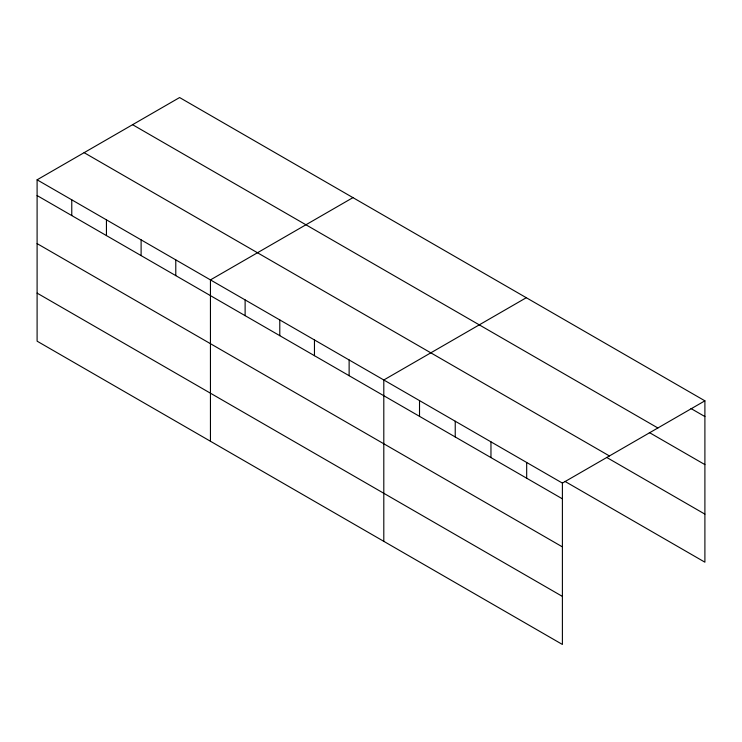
<?xml version="1.0" encoding="UTF-8"?>
<svg xmlns="http://www.w3.org/2000/svg" width="742" height="742" viewBox="0 0 742 742"><rect width="100%" height="100%" fill="white"/><g stroke="black" fill="none" stroke-linecap="round" stroke-linejoin="round"><path stroke-width="1.11" d="M562.399 546.891L562.399 483.098L37.1 179.814L37.1 341.172L562.399 644.455L562.399 546.891L37.1 243.608M564.996 481.41L704.9 562.186L704.9 400.828L179.601 97.545L37.1 179.814M352.951 197.632L210.45 279.901L210.45 441.258M526.301 297.709L383.8 379.987L383.8 541.335M562.399 483.098L704.9 400.828M691.006 408.545L704.9 416.559M132.577 124.693L657.876 427.976M649.333 432.54L704.9 464.613M84.124 152.666L609.423 455.95M606.668 457.415L704.9 514.132M37.1 195.554L562.399 498.837M37.1 293.118L562.399 596.401M526.681 462.479L526.681 478.21M490.963 441.852L490.963 457.591M455.236 421.233L455.236 436.964M419.518 400.606L419.518 416.345M349.13 359.963L349.13 375.702M314.46 339.947L314.46 355.687M279.79 319.932L279.79 335.672M245.12 299.916L245.12 315.656M175.78 259.885L175.78 275.616M141.11 239.87L141.11 255.6M106.44 219.855L106.44 235.585M71.77 199.839L71.77 215.57"/></g></svg>
